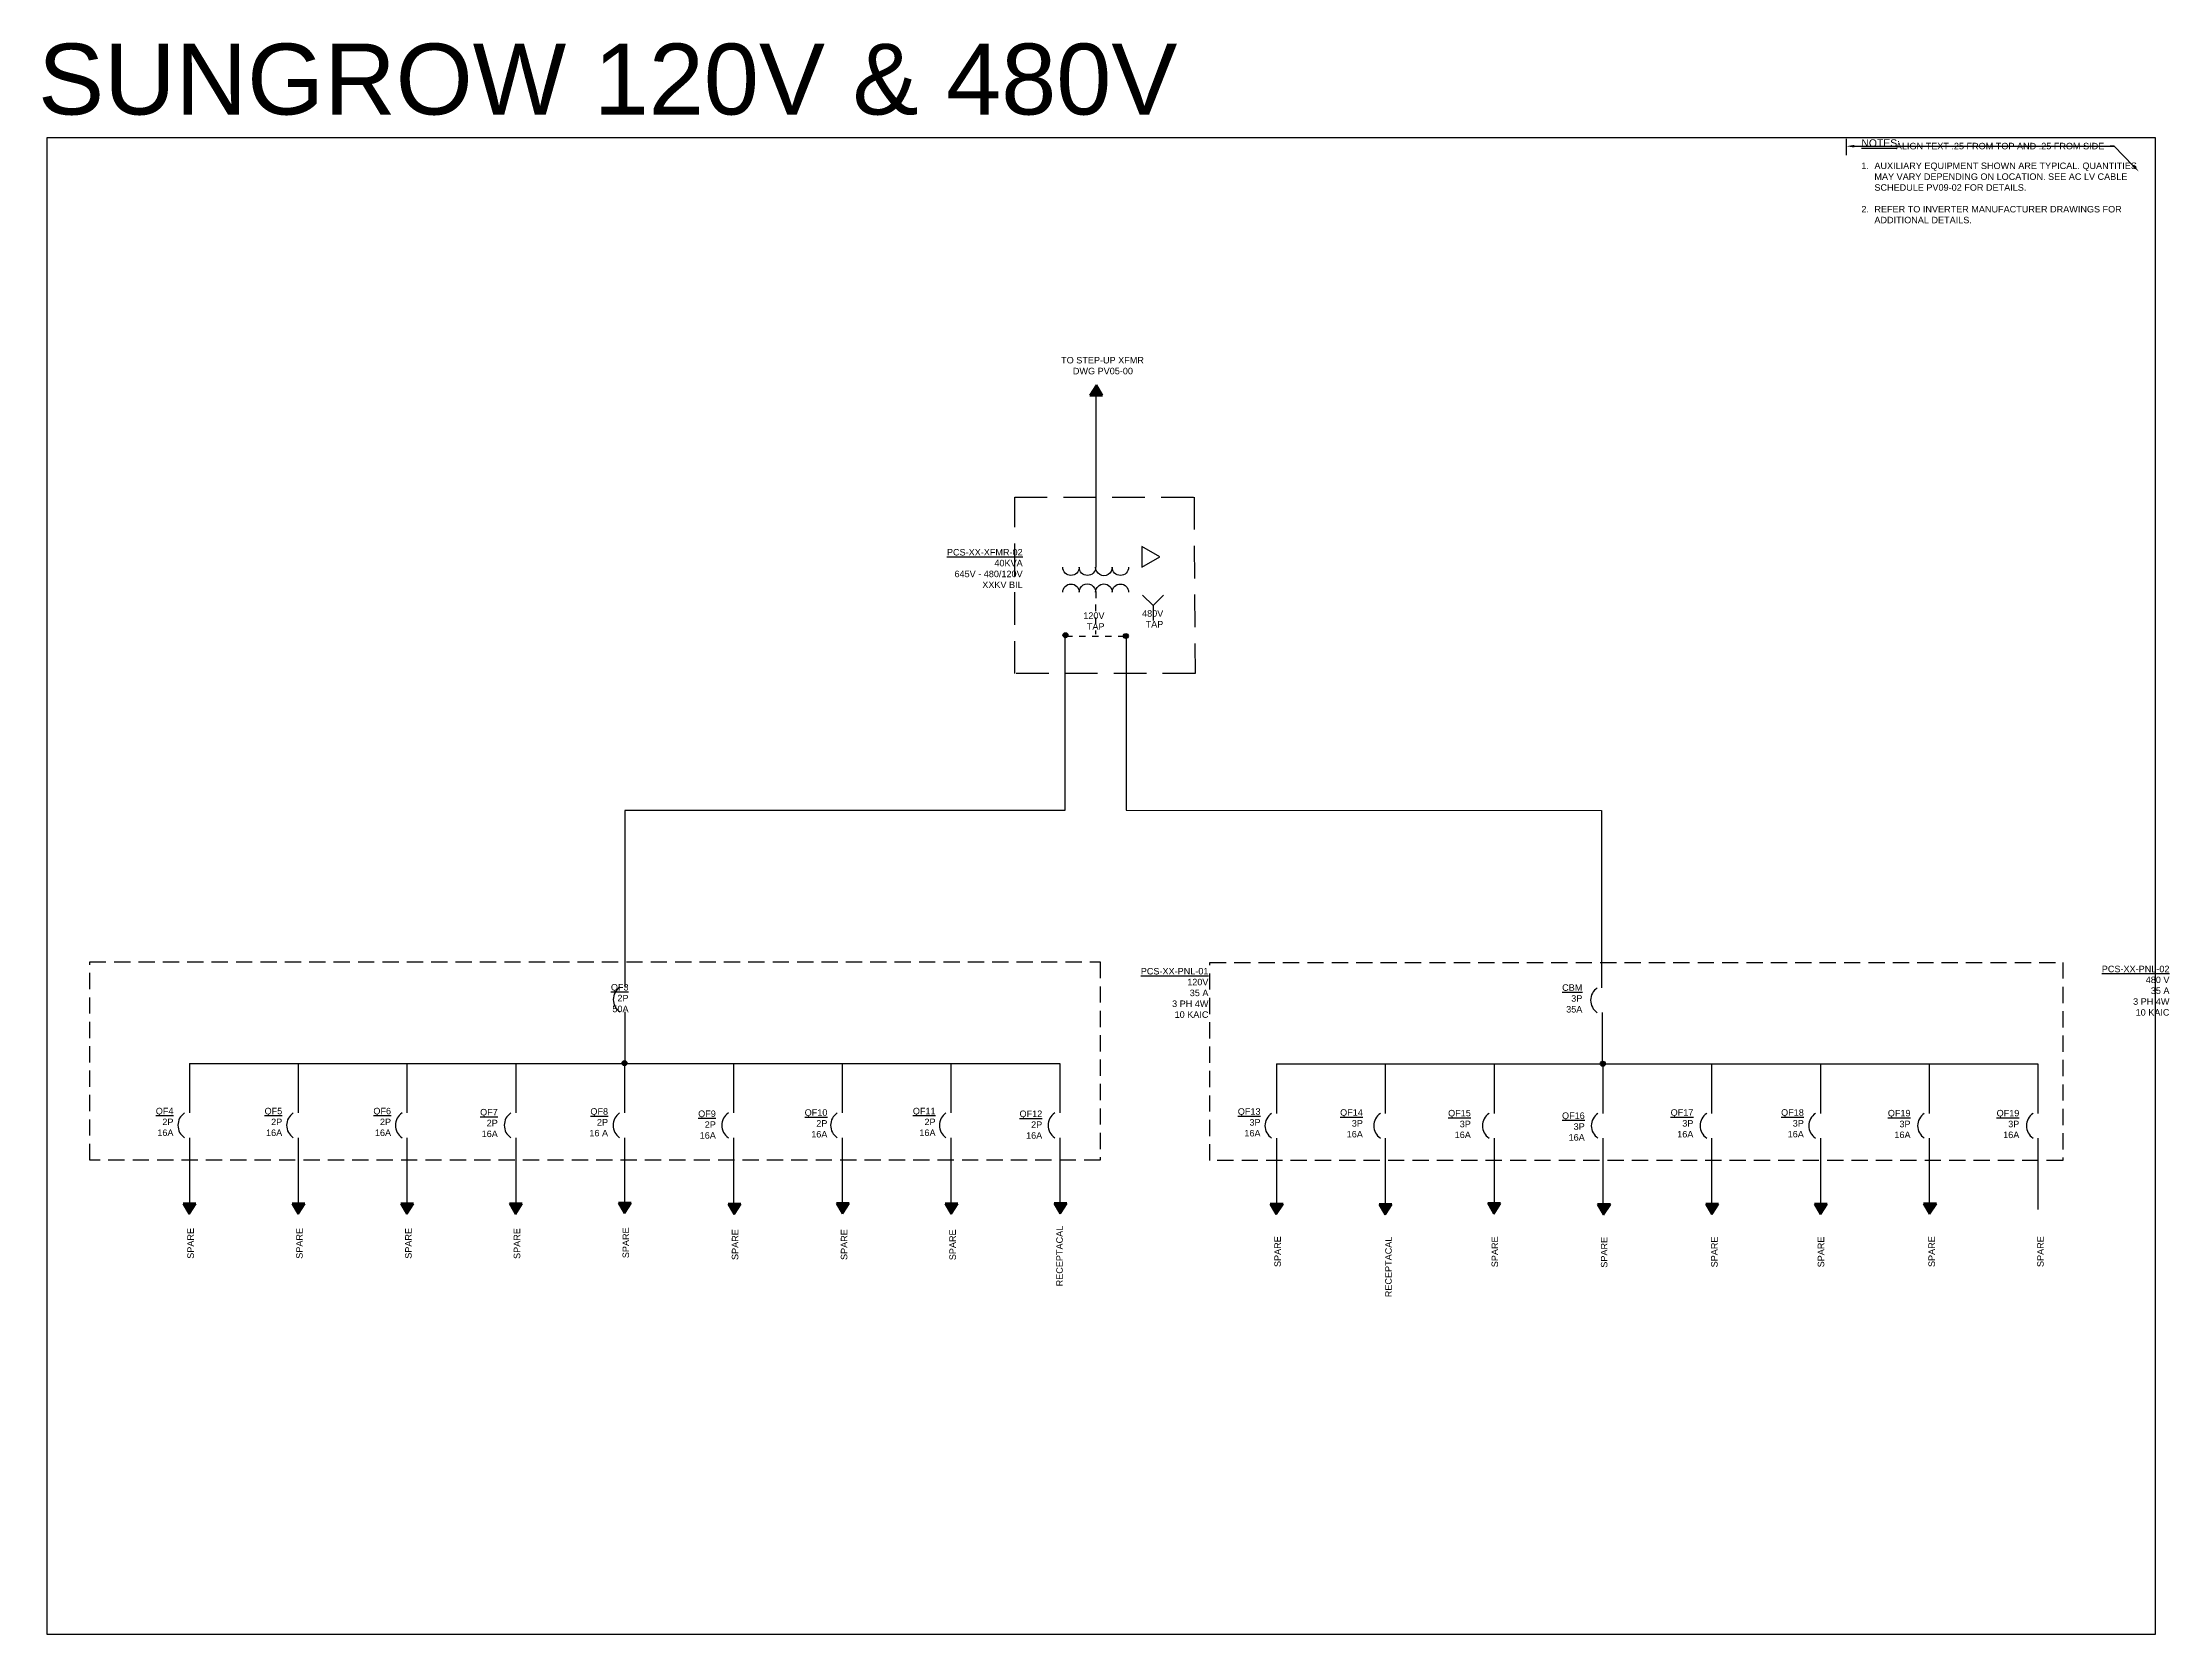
# Model space of a CAD drawing. Header units: inches. Extents: x -18 to 99, y -244 to 24.
# Drawn here: x 66.1 to 98.8, y -244.18 to -219.71 of the extents above; entities that cross this region are included whole.
import ezdxf
from ezdxf import colors
from ezdxf.entities.mleader import LeaderData, LeaderLine
from ezdxf.math import Vec2, Vec3

# ---------------------------------------------------------------- set-up
doc = ezdxf.new("R2010")
doc.units = ezdxf.units.IN
doc.header["$MEASUREMENT"] = 0
for name, pattern in [('DASHED', [0.75, 0.5, -0.25]), ('DASHED2', [0.375, 0.25, -0.125]), ('HIDDEN4', [0.0935, 0.0625, -0.031])]:
    doc.linetypes.add(name, pattern=pattern)
for name, color, linetype in [('E-1LIN', 4, 'Continuous'), ('E-CABL', 133, 'HIDDEN4'), ('E-ELEC-BRDR', 173, 'DASHED2'), ('E-LV-BUS', 32, 'Continuous'), ('E-LV-EQUP', 211, 'Continuous'), ('G-ANNO-TEXT', 1, 'Continuous')]:
    doc.layers.add(name, color=color, linetype=linetype)
doc.layers.add('G-NPLT', color=67, linetype='Continuous', plot=False)
doc.layers.add('PV-PCS BOUNDARY', color=224, linetype='DASHED2', lineweight=90)
doc.styles.add('NEI-A', font='arial.ttf')

# ---------------------------------------------------------------- blocks, each defined once
blk = doc.blocks.new('ARROW')
h = blk.add_hatch()
h.set_pattern_fill('ANSI31', color=256)
h.paths.add_polyline_path([(0, 0), (-0.074, -0.114), (0.066, -0.114)])
h = blk.add_hatch(color=256)
h.dxf.hatch_style = 1
h.paths.add_polyline_path([(0, 0), (-0.074, -0.114), (0.066, -0.114)])
blk.add_lwpolyline([(0, 0), (-0.074, -0.114), (0.066, -0.114), (0, 0)], close=True)
blk = doc.blocks.new('SCHEMATIC - CONNECTION DOT')
h = blk.add_hatch(color=0)
edge = h.paths.add_edge_path()
edge.add_arc((0, 0), 0.025, 0, 360)
at = {"color": 0}
blk.add_circle((0, 0), 0.025, dxfattribs=at)

msp = doc.modelspace()

# ---------------------------------------------------------------- linework, layer by layer
at = {"layer": 'E-1LIN', "linetype": 'Continuous'}
msp.add_lwpolyline([(83.004, -227.46), (83.004, -227.777), (83.279, -227.618)], close=True, dxfattribs=at)
for points in [[(82.799, -227.779, -1), (82.546, -227.779, -1.018893), (82.292, -227.779, -1), (82.039, -227.779, -1), (81.786, -227.779, 1.693145)], [(81.786, -228.163, -1), (82.039, -228.163, -1.018893), (82.292, -228.163, -1), (82.546, -228.163, -1), (82.799, -228.163, 1.693145)]]:
    msp.add_lwpolyline(points, format="xyb", dxfattribs=at)
for points in [[(83.012, -228.206), (83.174, -228.367), (83.335, -228.206)], [(83.174, -228.367), (83.174, -228.595)]]:
    msp.add_lwpolyline(points, dxfattribs=at)
at = {"layer": 'E-CABL', "flags": 128}
for points in [[(82.293, -228.152), (82.29, -228.809)], [(81.837, -228.84), (82.746, -228.839)]]:
    msp.add_lwpolyline(points, dxfattribs=at)
at = {"layer": 'E-ELEC-BRDR', "linetype": 'DASHED'}
msp.add_lwpolyline([(81.047, -226.7), (83.804, -226.7), (83.822, -229.414), (81.047, -229.414)], close=True, dxfattribs=at)
at = {"layer": 'E-ELEC-BRDR'}
for points in [[(66.827, -233.846), (82.363, -233.846), (82.363, -236.89), (66.827, -236.89)], [(84.047, -233.852), (97.162, -233.852), (97.162, -236.896), (84.047, -236.896)]]:
    msp.add_lwpolyline(points, close=True, dxfattribs=at)
at = {"layer": 'E-LV-BUS'}
for points in [[(82.293, -225.118), (82.293, -227.779)], [(81.816, -228.847), (81.816, -231.516), (75.053, -231.516)], [(82.763, -228.845), (82.763, -231.514), (90.071, -231.516)], [(75.053, -231.516), (75.053, -234.234)], [(90.071, -231.516), (90.071, -234.245)], [(75.053, -234.615), (75.053, -235.414)], [(90.079, -234.625), (90.079, -235.424)], [(68.36, -235.406), (68.36, -236.167)], [(68.36, -235.406), (81.739, -235.406)], [(68.36, -235.406), (68.36, -236.167)], [(70.033, -235.406), (70.033, -236.167)], [(71.705, -235.406), (71.705, -236.167)], [(73.378, -235.406), (73.378, -236.167)], [(75.05, -235.406), (75.05, -236.167)], [(76.722, -235.406), (76.722, -236.167)], [(78.395, -235.406), (78.395, -236.167)], [(80.067, -235.406), (80.067, -236.167)], [(81.739, -235.406), (81.739, -236.167)], [(85.072, -235.412), (96.779, -235.412)], [(85.072, -235.412), (85.072, -236.173)], [(86.745, -235.412), (86.745, -236.173)], [(88.417, -235.412), (88.417, -236.173)], [(90.09, -235.412), (90.09, -236.173)], [(91.762, -235.412), (91.762, -236.173)], [(93.434, -235.412), (93.434, -236.173)], [(95.107, -235.412), (95.107, -236.173)], [(96.779, -235.412), (96.779, -236.173)], [(68.36, -236.547), (68.36, -237.648)], [(70.033, -236.547), (70.033, -237.648)], [(71.705, -236.547), (71.705, -237.648)], [(73.378, -236.547), (73.378, -237.618)], [(75.05, -236.547), (75.05, -237.597)], [(76.722, -236.547), (76.722, -237.618)], [(78.395, -236.547), (78.395, -237.705)], [(80.067, -236.547), (80.067, -237.565)], [(81.739, -236.547), (81.739, -237.647)], [(85.072, -236.554), (85.072, -237.655)], [(86.745, -236.554), (86.745, -237.624)], [(88.417, -236.554), (88.417, -237.604)], [(90.09, -236.554), (90.09, -237.624)], [(91.762, -236.554), (91.762, -237.711)], [(93.434, -236.554), (93.434, -237.571)], [(95.107, -236.554), (95.107, -237.653)], [(96.779, -236.554), (96.779, -237.653)]]:
    msp.add_lwpolyline(points, dxfattribs=at)
at = {"layer": 'E-LV-EQUP'}
for centre in [(75.105, -234.424), (90.13, -234.435), (68.412, -236.357), (70.084, -236.357), (71.756, -236.357), (73.429, -236.357), (75.101, -236.357), (76.773, -236.357), (78.446, -236.357), (80.118, -236.357), (81.79, -236.357), (85.124, -236.363), (86.796, -236.363), (88.468, -236.363), (90.141, -236.363), (91.813, -236.363), (93.485, -236.363), (95.158, -236.363), (96.83, -236.363)]:
    msp.add_arc(centre, 0.229, 123.7664, 236.2336, dxfattribs=at)
at = {"layer": 'G-NPLT'}
msp.add_lwpolyline([(66.173, -221.172), (98.582, -221.172), (98.582, -244.183), (66.173, -244.183)], close=True, dxfattribs=at)
msp.add_lwpolyline([(93.832, -221.196), (93.832, -221.446)], dxfattribs=at)

# ---------------------------------------------------------------- block references
at = {"layer": 'E-LV-BUS', "xscale": 1.522015678886754, "yscale": 1.522015678886754, "zscale": 1.522015678886754}
for p in [(81.828, -228.824), (82.757, -228.836), (75.05, -235.402), (90.088, -235.41)]:
    msp.add_blockref('SCHEMATIC - CONNECTION DOT', p, dxfattribs=at)
at = {"layer": 'PV-PCS BOUNDARY', "xscale": 1.39854621569094, "yscale": 1.39854621569094, "zscale": 1.39854621569094}
msp.add_blockref('ARROW', (82.304, -224.981), dxfattribs=at)
at = {"layer": 'PV-PCS BOUNDARY', "xscale": 1.39854621569094, "yscale": 1.39854621569094, "zscale": 1.39854621569094, "rotation": 180}
for p in [(68.357, -237.718), (70.03, -237.718), (71.702, -237.718), (73.374, -237.72), (75.047, -237.708), (76.733, -237.724), (78.398, -237.714), (80.069, -237.718), (81.746, -237.712), (85.069, -237.724), (86.741, -237.727), (88.414, -237.715), (90.101, -237.73), (91.765, -237.721), (93.436, -237.725), (95.113, -237.718)]:
    msp.add_blockref('ARROW', p, dxfattribs=at)

# ---------------------------------------------------------------- texts
at = {"layer": 'G-ANNO-TEXT', "char_height": 0.1, "attachment_point": 1, "style": 'NEI-A'}
for s, width, gutter_width, heights, insert in [('\\A1;{\\H1.1429x;\\LNOTES\\l:\\P}\\P\\pi-0.2,l0.2,t0.2;1.^IAUXILIARY EQUIPMENT SHOWN ARE TYPICAL. QUANTITIES MAY VARY DEPENDING ON LOCATION. SEE AC LV CABLE SCHEDULE PV09-02 FOR DETAILS.\\P\\pi0,l0,tz;\\P\\pi-0.2,l0.2,t0.2;2.^IREFER TO INVERTER MANUFACTURER DRAWINGS FOR ADDITIONAL DETAILS. ', 4.48526, 0.547, [8.739], (94.064, -221.201)), ('\\pi0.06225;TO STEP-UP XFMR  \\P\\pi0.24295;DWG PV05-00', 1.39231, 0.5, [0], (81.699, -224.546))]:
    msp.add_mtext_dynamic_manual_height_columns(s, width=width, gutter_width=gutter_width, heights=heights, dxfattribs=dict(at, insert=insert))
at = {"layer": 'G-ANNO-TEXT', "char_height": 0.1, "attachment_point": 6, "style": 'NEI-A'}
for s, insert, width in [('\\A1;{\\LPCS-XX-XFMR-02\\P}40KVA\\P645V - 480/120V\\PXXKV BIL ', (81.17, -227.798), 2.23358), ('120V \\PTAP', (82.428, -228.606), 1.19313), ('480V \\PTAP', (83.332, -228.572), 1.19313), ('{\\LPCS-XX-PNL-01}\\P120V\\P35 A\\P3 PH 4W\\P10 KAIC', (84.026, -234.322), 2.08734), ('{\\LPCS-XX-PNL-02}\\P480 V\\P35 A\\P3 PH 4W\\P10 KAIC', (98.8, -234.288), 2.08734), ('{\\LQF3}\\P2P\\P50A', (75.111, -234.402), 1.19313), ('{\\LCBM}\\P3P\\P35A', (89.774, -234.407), 1.19313), ('{\\LQF4}\\P2P\\P16A', (68.115, -236.305), 0.55975), ('{\\LQF5}\\P2P\\P16A', (69.787, -236.305), 0.55975), ('{\\LQF6}\\P2P\\P16A', (71.46, -236.305), 0.55975), ('{\\LQF7}\\P2P\\P16A', (73.101, -236.322), 0.55975), ('{\\LQF8}\\P2P\\P16 A', (74.796, -236.311), 0.55975), ('{\\LQF9}\\P2P\\P16A', (76.453, -236.346), 0.55975), ('{\\LQF10}\\P2P\\P16A', (78.168, -236.328), 0.55975), ('{\\LQF11}\\P2P\\P16A', (79.831, -236.305), 0.55975), ('{\\LQF12}\\P2P\\P16A', (81.471, -236.347), 0.55975), ('{\\LQF13}\\P3P\\P16A', (84.827, -236.312), 0.55975), ('{\\LQF14}\\P3P\\P16A', (86.4, -236.327), 0.55975), ('{\\LQF15}\\P3P\\P16A', (88.06, -236.337), 0.55975), ('{\\LQF16}\\P3P\\P16A', (89.811, -236.376), 0.55975), ('{\\LQF17}\\P3P\\P16A', (91.481, -236.327), 0.55975), ('{\\LQF18}\\P3P\\P16A', (93.179, -236.327), 0.55975), ('{\\LQF19}\\P3P\\P16A', (94.82, -236.337), 0.55975), ('{\\LQF19}\\P3P\\P16A', (96.492, -236.337), 0.55975)]:
    msp.add_mtext(s, dxfattribs=dict(at, insert=insert, width=width))
at = {"layer": 'G-ANNO-TEXT', "char_height": 0.1, "width": 1.29029, "attachment_point": 4, "rotation": 90, "style": 'NEI-A'}
for s, insert in [('\\A1;SPARE', (68.379, -238.408)), ('\\A1;SPARE', (70.052, -238.408)), ('\\A1;SPARE', (71.727, -238.408)), ('\\A1;SPARE', (73.396, -238.411)), ('\\A1;SPARE', (75.069, -238.399)), ('\\A1;SPARE', (76.749, -238.427)), ('\\A1;SPARE', (78.425, -238.427)), ('\\A1;SPARE', (80.094, -238.43)), ('\\A1;RECEPTACAL', (81.737, -238.832)), ('\\A1;SPARE', (85.09, -238.535)), ('\\A1;RECEPTACAL', (86.794, -238.999)), ('\\A1;SPARE', (88.429, -238.538)), ('\\A1;SPARE', (90.11, -238.545)), ('\\A1;SPARE', (91.804, -238.54)), ('\\A1;SPARE', (93.443, -238.54)), ('\\A1;SPARE', (95.145, -238.535)), ('\\A1;SPARE', (96.817, -238.535))]:
    msp.add_mtext(s, dxfattribs=dict(at, insert=insert))
at = {"layer": 'G-NPLT', "insert": (66.033, -219.73), "char_height": 1.08999, "attachment_point": 1, "style": 'NEI-A'}
msp.add_mtext_dynamic_manual_height_columns('SUNGROW 120V & 480V', width=24.69339, gutter_width=5.45, heights=[0], dxfattribs=at)

# ---------------------------------------------------------------- leaders
at = {"layer": 'G-NPLT'}
ml = msp.add_multileader_mtext('Standard', dxfattribs=at)
ml.set_content('ALIGN TEXT .25 FROM TOP AND .25 FROM SIDE', color=256, style='NEI-A')
ml.set_leader_properties()
ml.build(insert=Vec2(0, 0))
ml.multileader.update_dxf_attribs({"dogleg_length": 0.0625, "arrow_head_size": 0.125})
ctx = ml.context
ctx.base_point, ctx.char_height, ctx.arrow_head_size, ctx.landing_gap_size, ctx.plane_origin = Vec3(94.511, -221.306), 0.09996, 0.125, 0.09, Vec3(95.254, -221.254)
ctx.text_align_type = 2
notes = []
notes.append((ctx, [(1, (1, 1, 0), (97.95, -221.306), (-1, 0), 0.0625, [(0, [(93.832, -221.307)], 0, []), (1, [(98.329, -221.696)], 0, [])])]))
ctx.mtext.insert, ctx.mtext.width, ctx.mtext.alignment, ctx.mtext.flow_direction = Vec3(97.798, -221.255), 3.69406, 3, 5
for ctx, leaders in notes:
    for number, flags, end, landing, length, lines in leaders:
        leader = LeaderData()
        leader.index, (leader.has_last_leader_line, leader.has_dogleg_vector, leader.attachment_direction) = number, flags
        leader.last_leader_point, leader.dogleg_vector, leader.dogleg_length = Vec3(end), Vec3(landing), length
        for number, points, colour, breaks in lines:
            line = LeaderLine()
            line.index, line.vertices, line.color, line.breaks = number, Vec3.list(points), colors.encode_raw_color(colour), breaks
            leader.lines.append(line)
        ctx.leaders.append(leader)

doc.saveas('drawing.dxf')
